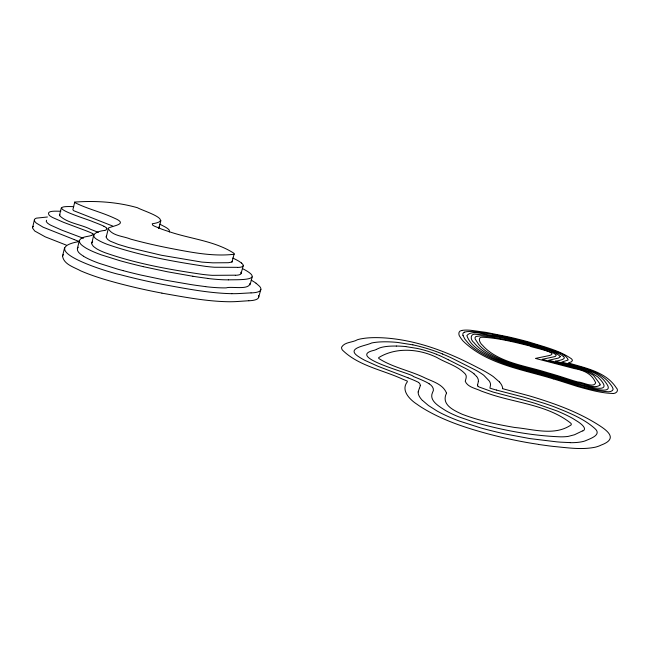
<?xml version="1.0" encoding="UTF-8"?>
<svg xmlns="http://www.w3.org/2000/svg" width="650" height="650" viewBox="0 0 650 650"><rect width="100%" height="100%" fill="white"/><g stroke="black" fill="none" stroke-linecap="round" stroke-linejoin="round"><path stroke-width="0.97" d="M74.734 202.085L74.856 202.589C87.563 209.007 101.741 212.209 114.652 218.286C128.18 224.023 114.376 225.396 108.452 228.012L106.169 237.356L107.754 239.533L110.321 241.199L118.219 244.392L128.472 247.463L161.468 255.263L201.914 262.104L212.875 262.836L228.329 262.714L231.985 262.039L234.26 253.484C214.622 240.614 189.719 238.956 167.773 231.197A37.399 5.907 14.9 0 1 161.891 229.198L154.318 226.119L152.636 225.103L152.263 223.754C175.191 220.496 143.041 210.933 137.467 207.732C117.187 201.939 95.591 200.566 74.734 202.085L72.881 209.698L73.572 210.649L112.71 226.054M477.555 384.979L478.384 381.509M158.608 228.451L158.949 226.988M418.161 391.909L419.38 388.229M420.379 385.588L419.583 387.822M228.353 279.866C237.738 279.508 267.134 281.182 242.572 268.637M73.718 206.668C39.585 205.059 88.294 219.399 92.698 221.642A115.789 20.776 13.3 0 1 96.419 223.072L98.215 223.779A49.034 8.515 13.7 0 1 102.164 225.428L103.951 226.281M169.52 231.441L169.179 230.068A38.196 6.167 14.4 0 0 165.035 226.899L159.737 224.136M61.303 207.919L59.467 215.532C67.413 223.364 80.998 224.226 90.789 229.409A115.619 21.556 13.2 0 1 94.502 230.847L96.289 231.562A48.969 8.832 13.7 0 1 98.28 232.383M74.295 239.598A91.333 17.826 13 0 1 76.814 240.589L77.106 240.703A48.392 9.246 13.3 0 1 78.78 241.394A22.116 4.095 13.5 0 1 77.789 241.8C34.361 250.112 112.117 273.333 119.982 274.601A122.517 22.904 14.2 0 0 164.084 284.659C186.477 288.738 208.991 293.191 231.814 293.678M64.553 247.829L62.554 256.051C63.659 264.436 74.214 267.215 80.641 270.822C92.641 276.014 105.211 279.744 117.812 283.14A122.362 23.684 14.2 0 0 161.882 293.093M104.796 230.466C98.507 230.904 87.417 234.739 98.597 240.354A30.656 5.541 14.2 0 0 106.941 244.229C138.678 255.304 171.949 261.341 205.107 266.305A69.388 12.123 14.6 0 0 214.565 267.256L237.291 267.337M93.746 234.731L91.715 243.921L93.348 246.382L96.517 248.706A30.615 5.753 14.1 0 0 104.845 252.639C136.516 263.762 169.796 269.669 202.93 274.454A69.298 12.578 14.6 0 0 212.396 275.34L235.146 275.186M34.483 219.489L32.5 228.004L34.734 231.01L45.24 236.844L66.397 245.164M34.361 219.765L34.669 221.333L36.221 223.031L43.095 227.191L74.295 239.598M231.985 262.039L232.156 261.235M91.691 235.381C87.62 236.893 81.884 236.275 79.381 240.386L77.374 248.592C76.919 252.281 81.006 254.451 83.558 256.262M79.381 240.386C78.991 244.026 83.111 246.09 85.629 247.861A43.493 8.19 14.1 0 0 101.237 254.832L119.6 260.601A84.216 15.373 14.3 0 0 123.378 261.641L125.296 262.161A104.764 18.801 14.3 0 0 143.325 266.654M159.039 227.76L160.924 220.423M62.554 256.051L63.399 254.41M205.806 286.691A88.709 16.664 14.5 0 0 226.143 287.885C231.091 286.065 249.316 290.436 249.925 283.376M241.101 273.414L243.214 265.688M250.047 284.822L252.224 276.908M258.692 297.156L260.821 289.486M91.715 242.938L91.991 242.304M59.467 215.532L60.06 214.906M77.374 248.592L78.236 247.227M32.565 227.378L32.687 227.094A47.239 8.71 13.7 0 1 32.866 226.818M106.169 236.746L106.413 236.202M46.508 220.252L46.264 221.585L47.466 223.047A34.19 6.029 13.8 0 0 50.822 225.249L61.433 229.994A79.755 13.756 14.1 0 0 62.863 230.547L83.403 238.306M92.138 242.101L92.666 241.581M377.122 349.05L379.364 348.043A107.112 22.961 18 0 1 396.346 346.068M376.683 349.269L375.432 349.846A81.421 17.119 15.9 0 1 374.27 350.261C344.216 356.931 413.961 374.067 413.173 376.431A112.564 27.852 17 0 1 415.334 377.301L417.714 378.267A72.499 17.363 17.2 0 1 419.258 378.909L420.956 379.632A42.827 10.01 17.3 0 1 423.077 380.575L425.693 381.818A17.501 4.014 17.4 0 1 429.154 383.801M582.514 430.877L574.462 434.769L568.254 436.386A79.706 17.826 18.4 0 1 560.617 436.841C532.114 435.752 503.839 430.552 476.426 422.809A60.824 14.146 18.2 0 1 473.354 421.899L458.729 416.821A35.303 8.385 18.2 0 1 445.404 410.451C439.823 406.721 428.618 400.887 432.518 392.519C434.956 389.188 432.071 385.507 429.138 383.793M234.097 254.264C214.638 256.563 194.838 252.996 175.671 249.356C160.526 246.512 145.462 243.181 130.593 239.102C123.403 236.064 112.182 236.007 108.217 228.532M464.693 332.158L464.872 332.101A46.841 8.255 17.8 0 1 471.916 331.573C496.576 333.986 520.812 340.015 544.408 347.441C551.525 351.081 564.826 352.146 568.197 359.816A43.566 7.386 17.9 0 1 567.929 360.108L561.868 362.026C579.556 367.502 601.981 369.744 612.422 387.197C615.103 390.845 609.781 392.259 607.027 391.666C597.22 391.048 587.689 388.359 578.256 385.783A28.698 5.208 18.5 0 1 576.379 385.231L575.347 384.914A76.212 13.333 18.4 0 1 573.633 384.386L561.478 380.461A35.295 6.768 18.6 0 0 559.349 379.779L558.626 379.559A69.062 13.593 18.7 0 0 552.784 377.821C526.646 370.004 498.501 365.178 475.54 349.497A112.816 19.833 18.4 0 1 468.739 343.712L464.994 339.308L462.946 335.416M461.793 330.501C458.128 330.744 458.193 334.953 460.208 337.114A203.434 34.45 19 0 0 463.141 341.096C487.256 364.479 522.381 369.363 553.223 378.877M248.828 300.739L235.869 301.6A134.745 25.919 14.2 0 1 229.621 301.754C206.822 301.502 184.332 297.042 161.939 293.166M250.998 292.866L238.071 293.589A134.916 25.058 14.2 0 1 231.822 293.678M47.434 216.994L36.433 218.14A47.296 8.418 13.8 0 0 34.483 219.489M60.856 211.185C57.858 211.494 45.142 209.796 49.303 215.377A34.231 5.817 13.9 0 0 52.674 217.539L63.31 222.227A79.853 13.276 14.2 0 0 64.748 222.779L85.329 230.482A61.531 11.253 13.5 0 1 90.391 232.521L91.991 233.252A5.696 1.016 13.9 0 1 92.617 233.586A3.998 0.715 13.9 0 1 92.844 233.805M570.156 442.609L560.722 442.171A173.331 37.481 17.7 0 1 556.587 441.829L529.734 438.571L504.562 433.834A118.519 26.642 18 0 1 487.898 429.837L485.745 429.268A94.778 21.702 18.1 0 1 480.033 427.708L459.387 421.054A49.879 11.854 18.2 0 1 437.117 411.052L428.415 405.494L422.524 400.449M405.795 346.596L417.251 348.441A26.544 5.46 17.3 0 1 436.394 354.25M205.701 286.626L196.674 285.431A149.695 26.821 14.3 0 1 190.621 284.521L165.149 280.142L141.156 275.104A104.626 19.476 14.3 0 1 123.142 270.636M207.903 278.436L198.868 277.192A149.882 25.886 14.3 0 1 192.814 276.25M538.501 444.454L548.771 445.868A214.248 45.801 17.4 0 0 553.646 446.452C567.418 447.712 581.514 449.995 595.229 447.208A151.71 33.784 17.9 0 0 601.014 445.136C615.136 439.896 611.683 433.607 600.429 426.213C579.922 412.701 556.603 404.194 533.236 397.036A124.792 28.511 19.1 0 0 528.694 395.696L502.71 388.716M192.814 276.258L167.343 271.765L143.333 266.654M412.888 344.858L397.459 342.42A85.564 18.086 17.7 0 0 390.658 341.933L388.399 341.843A116.659 24.992 18 0 0 385.158 341.803L384.711 341.803A122.972 26.398 18 0 0 371.613 342.997C365.454 346.027 344.484 348.059 359.239 357.069A38.114 8.352 17 0 0 364.999 360.409L377.536 366.072A82.656 17.493 17.2 0 0 381.631 367.697L408.029 377.821M123.142 270.636L121.233 270.124A84.102 15.925 14.2 0 1 117.455 269.084L99.125 263.307A43.436 8.482 14 0 1 83.517 256.254M546.106 372.271C528.312 366.649 508.966 364.057 492.871 354.006A60.564 10.831 18.2 0 1 490.839 352.649L488.767 351.122A91.504 16.088 18.4 0 1 487.5 350.114L485.899 348.725A140.197 24.099 18.7 0 1 482.674 345.41C479.627 343.208 476.791 336.286 483.177 337.252C499.054 338.187 514.605 342.201 530.002 345.987C529.409 347.189 561.275 352.446 549.226 355.566L535.454 358.418L574.421 368.599C582.733 370.045 591.224 373.271 595.034 381.501A70.306 12.773 18.1 0 1 595.66 382.817C593.751 388.432 582.311 381.899 577.85 381.973A27.097 4.859 18.5 0 1 573.105 380.616L561.21 376.773A85.954 16.892 18.7 0 0 546.13 372.304M552.858 351.162C533.942 344.061 514.199 339.389 494.374 335.636C487.102 335.969 472.347 328.868 466.863 335.603C470.6 346.58 482.373 352.503 492.034 357.614C509.608 365.893 528.742 370.077 547.341 375.359A136.817 28.21 19 0 1 549.981 376.098L552.134 376.716A76.009 14.991 18.7 0 1 557.895 378.422L558.984 378.755A38.959 7.467 18.6 0 1 561.291 379.486L572.878 383.24A67.836 11.903 18.4 0 0 575.031 383.906L575.965 384.183A26.447 4.794 18.5 0 0 577.809 384.727C580.872 384.613 617.581 398.068 606.036 382.956C598.252 371.256 583.164 369.013 570.733 365.162L555.352 361.14C556.952 361.002 567.832 359.312 563.266 356.314M436.353 354.258L439.684 355.648M442.536 353.998L447.159 355.981A68.282 14.373 17.2 0 1 452.863 358.637L476.255 370.459A53.739 11.318 17.5 0 1 483.787 375.269L489.352 381.079A93.023 19.858 17.1 0 1 490.539 384.711L489.929 388.139A24.481 5.111 18.1 0 0 496.381 390.024M448.289 359.726L465.863 368.607A42.827 9.027 17.5 0 1 473.996 373.799M256.084 283.254L259.521 286.276A55.705 10.627 15 0 1 251.079 292.898M241.507 263.031L239.078 261.332A39.455 6.914 15 0 0 232.773 258.074M473.923 373.783L476.507 376.366M499.354 381.908L493.358 376.667A63.253 13.309 17.5 0 0 490.319 374.611L486.054 372.044A84.362 17.997 17.4 0 0 478.156 367.851C450.799 353.381 421.525 341.656 390.496 338.431A94.933 20.052 17.6 0 0 383.598 337.87L382.208 337.789A132.478 28.438 18 0 0 363.009 338.512L360.652 338.91A123.362 26.463 17.9 0 0 357.411 339.747C352.373 342.713 344.736 341.827 341.616 347.173A52.78 11.578 17.1 0 0 342.322 349.952C358.467 365.999 382.785 369.882 402.789 379.243A91.845 22.839 17 0 1 404.633 379.982L405.015 380.128A54.332 13.098 17.1 0 1 407.257 381.062A24.741 5.736 17.1 0 1 407.217 381.989C400.554 390.488 410.036 399.839 417.121 404.341A74.888 17.672 18.3 0 0 420.501 406.681C441.537 420.079 465.562 427.814 489.491 434.257A140.668 31.476 18 0 0 538.322 444.324M106.47 228.069L105.966 227.524A15.584 2.665 14 0 0 103.943 226.273M258.432 295.482A55.632 10.993 14.9 0 1 248.909 300.771M33.101 226.566A47.239 8.71 13.7 0 1 33.402 226.322M251.176 280.142A62.018 11.838 14.9 0 1 256.092 283.254M93.056 233.854A21.97 3.908 13.7 0 1 91.479 235.316M228.329 279.849A88.822 16.088 14.5 0 1 208.008 278.501M240.817 272.236A33.215 6.045 15 0 1 235.357 275.267M241.426 263.014A33.256 5.826 15 0 1 237.502 267.418M169.601 231.457A70.72 11.359 14.2 0 1 169.349 231.944M106.722 228.126A35.555 6.078 13.8 0 1 104.617 230.409M499.436 381.924A102.245 21.824 17.1 0 1 502.637 388.692M570.302 442.691A100.823 22.539 18.4 0 0 585.016 440.936C589.883 438.766 602.501 434.948 594.701 428.382C583.188 418.234 568.539 412.547 554.442 406.924A63.44 13.959 18.9 0 0 544.123 403.293L524.282 397.304L498.095 390.496A62.489 12.667 17.9 0 1 496.397 390.049M422.37 400.416A84.329 19.671 18.5 0 1 418.226 391.926M418.714 382.525A23.806 5.501 17.2 0 1 420.152 385.515M418.527 382.493A4.493 1.032 17.4 0 0 418.007 382.119L414.749 380.583A68.973 16.648 17.1 0 0 408.021 377.829M412.88 344.849A38.748 7.971 17.3 0 1 442.577 353.99M582.774 430.983A38.512 8.401 18.9 0 0 578.248 421.899L572.756 418.454A45.784 10.034 18.9 0 0 562.997 413.53L561.454 412.839A42.437 9.279 18.9 0 0 556.758 410.841L535.527 403.463A106.576 24.497 19.1 0 0 528.816 401.513A169.853 40.877 19.5 0 0 515.434 397.906L493.098 392.064L479.253 387.043A2.86 0.618 18.1 0 1 478.221 386.482L478.173 386.409A5.574 1.194 18.1 0 1 478.059 386.287M396.321 346.052A81.071 17.184 17.7 0 1 405.746 346.564M439.741 355.648A65.114 13.796 17.1 0 1 448.24 359.718M476.596 376.391A78.723 16.778 17.1 0 1 478.302 381.477M477.969 386.262A20.613 4.404 18.2 0 1 477.628 385.003M552.825 351.171A18.33 3.096 18.1 0 1 563.444 356.363M463.093 335.457A63.286 11.139 18 0 1 464.498 332.093M553.223 378.885A63.862 12.561 18.7 0 1 558.837 380.543L576.704 386.254A34.426 6.248 18.5 0 0 578.711 386.848C589.444 389.764 600.299 392.917 611.471 393.396C615.355 394.387 619.872 390.951 615.997 387.392C605.475 371.605 585.26 368.062 568.319 362.911L571.391 361.855L572.39 360.547A28.86 4.875 18.1 0 0 571.383 358.759C559.065 350.179 543.936 346.84 529.839 342.282A70.549 12.35 18.1 0 0 522.982 340.413L516.1 338.674A119.283 21.596 18.4 0 0 508.064 336.798L486.379 332.426L470.827 330.298A51.626 9.1 17.8 0 0 461.736 330.484M600.113 384.93C594.726 389.594 584.317 383.443 577.785 382.874A29.933 5.371 18.5 0 1 574.34 381.883L561.064 377.618A59.548 11.513 18.6 0 0 555.116 375.773A103.691 20.727 18.8 0 0 547.958 373.693C527.231 367.242 504.514 364.146 486.354 351.382A86.604 15.307 18.3 0 1 484.128 349.676L483.299 348.993A112.426 19.614 18.5 0 1 481.683 347.555L480.163 346.068A158.462 27.081 18.8 0 1 478.701 344.467L475.191 339.048L475.052 337.529L475.946 336.489L480.959 335.822L491.571 336.984L515.361 341.616L537.274 347.344L553.597 353.145L556.278 354.949L555.563 356.265A63.538 10.766 17.6 0 1 554.499 356.663L542.149 359.336L574.121 367.689A61.181 11.034 18.7 0 1 577.249 368.534L587.113 371.719L592.816 374.936A39.276 6.931 18.3 0 1 594.051 376.09L599.763 383.646A74.693 13.577 18.1 0 1 599.909 383.996L600.113 384.93M560.406 356.623L558.488 358.061L548.779 360.238L573.722 366.771A65.431 11.797 18.7 0 1 575.794 367.323L576.656 367.567A42.803 7.597 18.6 0 1 578.045 367.957L590.785 372.401L597.903 376.992A66.617 11.879 18.1 0 1 598.455 377.569C617.354 396.695 582.741 384.8 575.624 383.167A30.623 5.509 18.5 0 1 574.048 382.696L560.974 378.487A52.65 10.156 18.6 0 0 556.083 376.967A94.697 18.874 18.8 0 0 548.787 374.847C526.955 368.249 503.433 364.479 484.063 351.666A89.261 15.795 18.3 0 1 479.188 347.937L477.043 345.987A160.314 27.438 18.8 0 1 474.069 342.704C469.918 339.682 469.934 332.849 476.499 334.368C494.049 335.4 511.225 339.796 528.231 344.021C538.509 348.189 552.069 348.871 560.406 356.623M446.517 393.144C440.806 404.633 453.765 410.402 462.345 414.318C479.221 420.761 497.023 424.458 514.784 427.489C533.268 429.146 554.613 436.378 571.285 424.799L571.114 423.459C547.869 404.723 515.921 403.13 488.434 393.583A42.494 8.929 18.1 0 1 481.203 391.032C475.857 388.318 467.74 387.335 465.246 381.29C465.766 378.95 467.163 376.317 465.376 374.124C457.868 365.861 446.201 363.058 436.792 357.443C418.852 348.692 395.834 346.978 378.649 357.654L378.796 358.483C392.291 367.193 408.826 370.378 423.394 377.171C431.486 381.249 442.967 383.825 446.517 393.144"/></g></svg>
